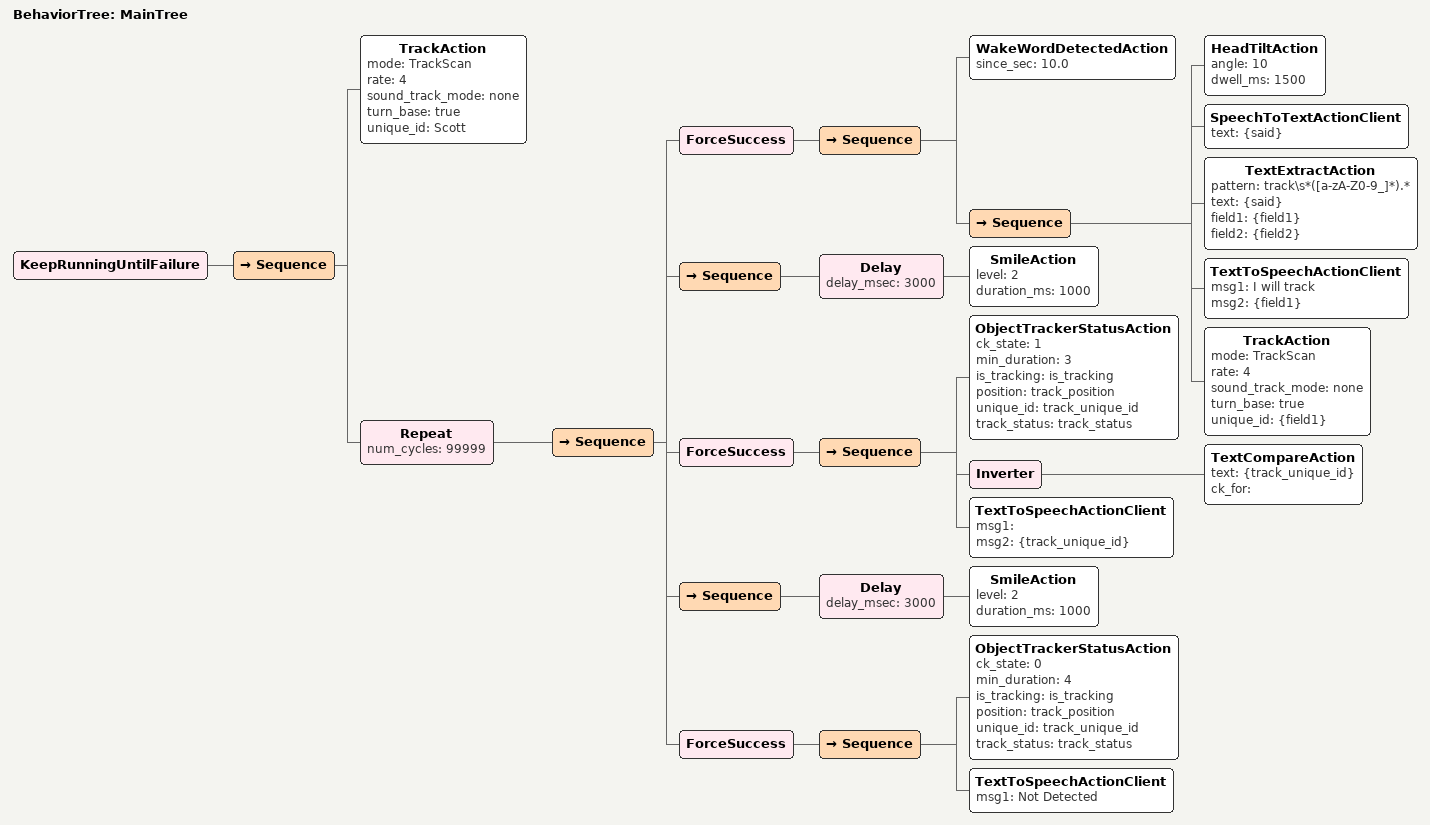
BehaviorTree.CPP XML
<root BTCPP_format="4" main_tree_to_execute="MainTree">
	<BehaviorTree ID="MainTree">
		<KeepRunningUntilFailure>
			<Sequence>
				<TrackAction mode="TrackScan" rate="4" sound_track_mode="none" turn_base="true" unique_id="Scott" />
				<Repeat num_cycles="99999">
					<Sequence>
						<ForceSuccess>
							<Sequence>
								<WakeWordDetectedAction since_sec="10.0" />
								<Sequence>
									<HeadTiltAction angle="10" dwell_ms="1500" />
									<SpeechToTextActionClient text="{said}" />

									<TextExtractAction pattern="track\s*([a-zA-Z0-9_]*).*" text="{said}" field1="{field1}" field2="{field2}" />
									<TextToSpeechActionClient msg1="I will track" msg2="{field1}" />

									<TrackAction mode="TrackScan" rate="4" sound_track_mode="none" turn_base="true" unique_id="{field1}" />
								</Sequence>
							</Sequence>
						</ForceSuccess>

						<Sequence>
							<Delay delay_msec="3000">
								<SmileAction level="2" duration_ms="1000" />
							</Delay>
						</Sequence>

						<ForceSuccess>
							<Sequence>
								<ObjectTrackerStatusAction ck_state="1" min_duration="3" is_tracking="is_tracking" position="track_position"
									unique_id="track_unique_id" track_status="track_status"/>
								<!--TextToSpeechActionClient msg1="Detected" /-->
								<Inverter>
									<TextCompareAction text="{track_unique_id}" ck_for=""/>
								</Inverter>
								<TextToSpeechActionClient msg1="" msg2="{track_unique_id}" />
							</Sequence>
						</ForceSuccess>

						<Sequence>
							<Delay delay_msec="3000">
								<SmileAction level="2" duration_ms="1000" />
							</Delay>
						</Sequence>

						<ForceSuccess>
							<Sequence>
								<ObjectTrackerStatusAction ck_state="0" min_duration="4" is_tracking="is_tracking" position="track_position"
									unique_id="track_unique_id" track_status="track_status"/>
								<TextToSpeechActionClient msg1="Not Detected" />
							</Sequence>
						</ForceSuccess>

					</Sequence>
				</Repeat>
			</Sequence>
		</KeepRunningUntilFailure>
	</BehaviorTree>
</root>
